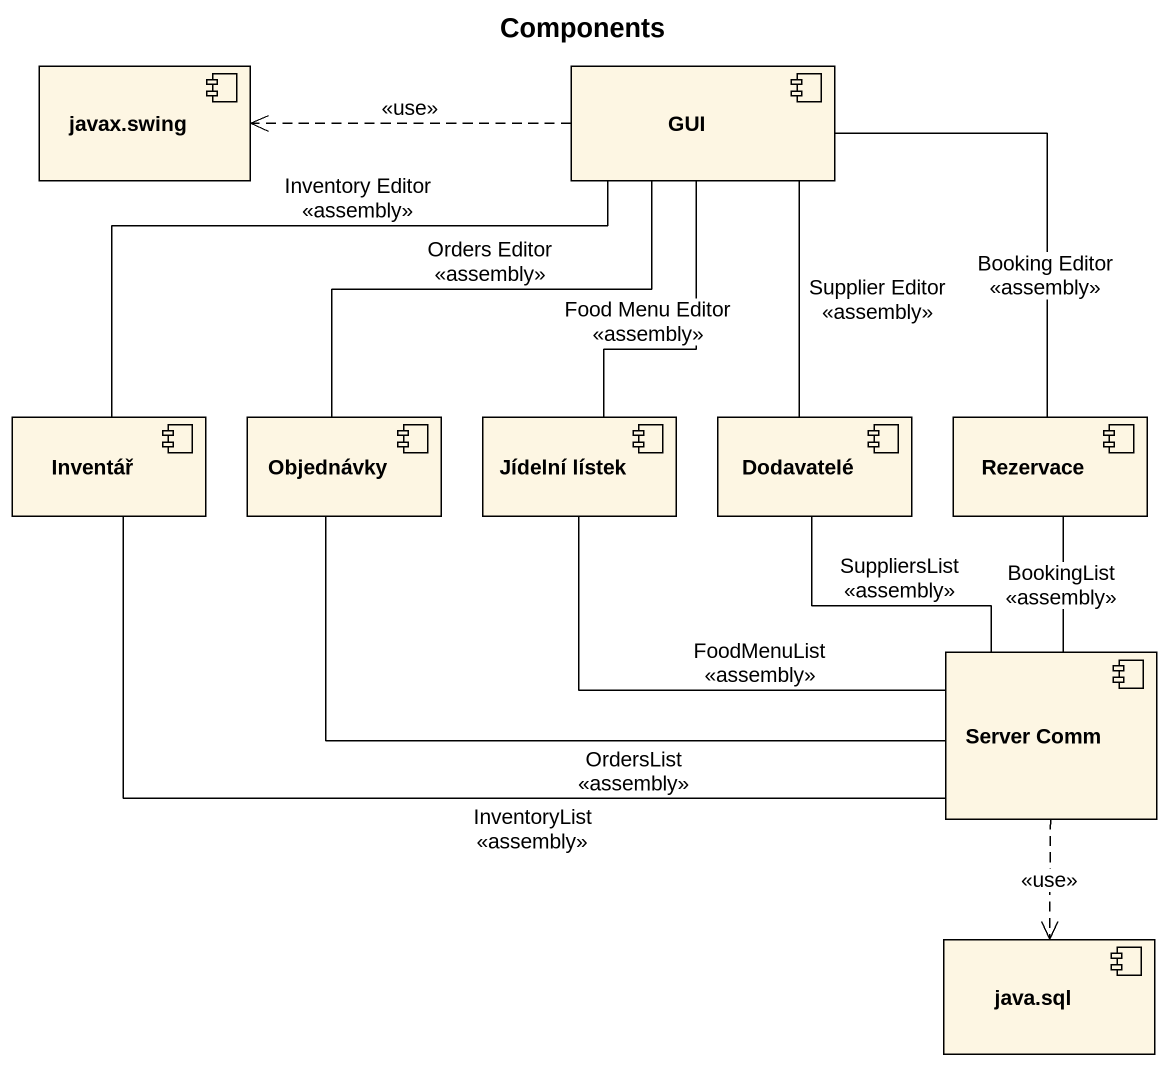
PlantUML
@startuml
title Components
component "javax.swing" as javax_swing
component GUI
component Inventář
component Objednávky
component "Jídelní lístek" as Jídelní_lístek
component Dodavatelé
component Rezervace
component "Server Comm" as Server_Comm
component "java.sql" as java_sql
GUI .left.> javax_swing : <<use>>
GUI -left- Inventář : Inventory Editor\n<<assembly>>
GUI -- Objednávky : Orders Editor\n<<assembly>>
GUI -- Jídelní_lístek : Food Menu Editor\n<<assembly>>
GUI -- Dodavatelé : Supplier Editor\n<<assembly>>
GUI -- Rezervace : Booking Editor\n<<assembly>>
Server_Comm -left- Inventář : InventoryList\n<<assembly>>
Server_Comm -left- Objednávky : OrdersList\n<<assembly>>
Server_Comm -left- Jídelní_lístek : FoodMenuList\n<<assembly>>
Server_Comm -up- Dodavatelé : SuppliersList\n<<assembly>>
Server_Comm -up- Rezervace : BookingList\n<<assembly>>
Server_Comm ..> java_sql : <<use>>
@enduml
